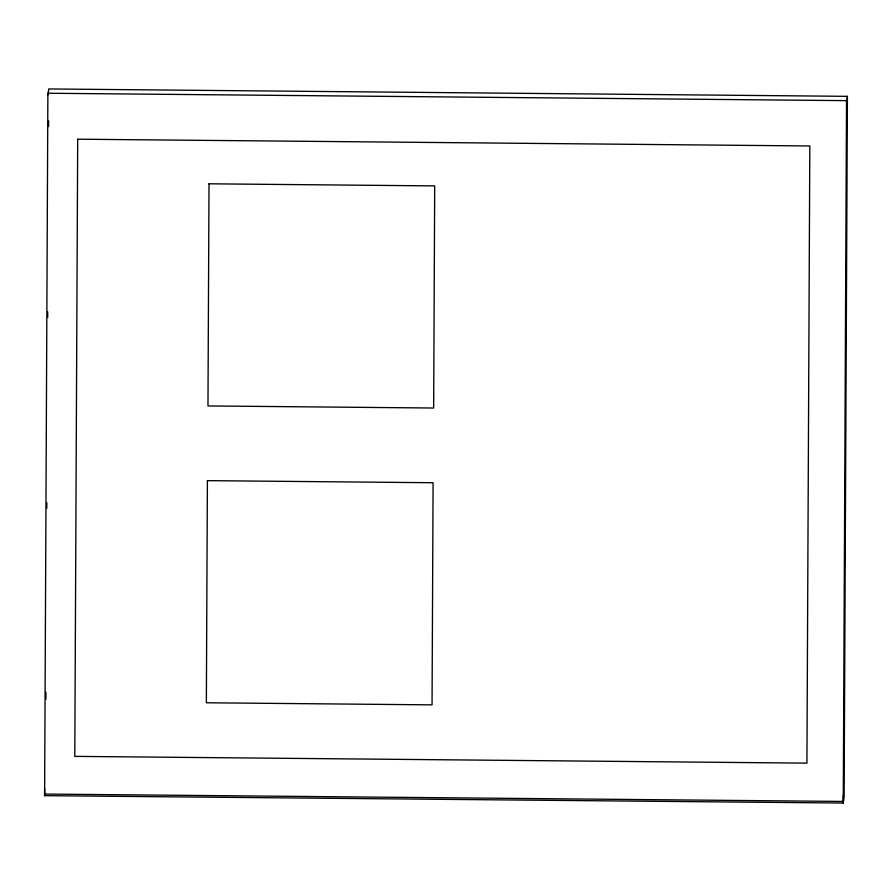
<?xml version="1.0" encoding="UTF-8"?>
<svg xmlns="http://www.w3.org/2000/svg" width="892" height="892" viewBox="0 0 892 892"><rect width="100%" height="100%" fill="white"/><g stroke="black" fill="none" stroke-linecap="round" stroke-linejoin="round"><path stroke-width="1.34" d="M44.633 788.082L44.611 795.664L843.252 803.045L844.122 797.136L847.4 96.336L48.759 88.955L47.889 94.864M843.263 795.463L843.252 803.045L846.519 100.64L47.878 93.247L44.611 795.664L44.957 793.3M45.905 699.194L45.938 692.225M46.797 508.317L46.83 502.742M47.7 317.44L47.722 311.877M48.592 126.575L48.614 121M846.53 102.246L847.4 96.336M44.6 794.058L843.241 801.44M77.693 139.197L74.794 756.371L806.926 763.139L809.813 145.965L77.693 139.197M207.401 480.643L206.353 702.773L432.051 704.858L433.088 482.728L207.401 480.643M209.007 183.808L207.97 405.938L433.657 408.023L434.694 185.893L209.007 183.808"/></g></svg>
